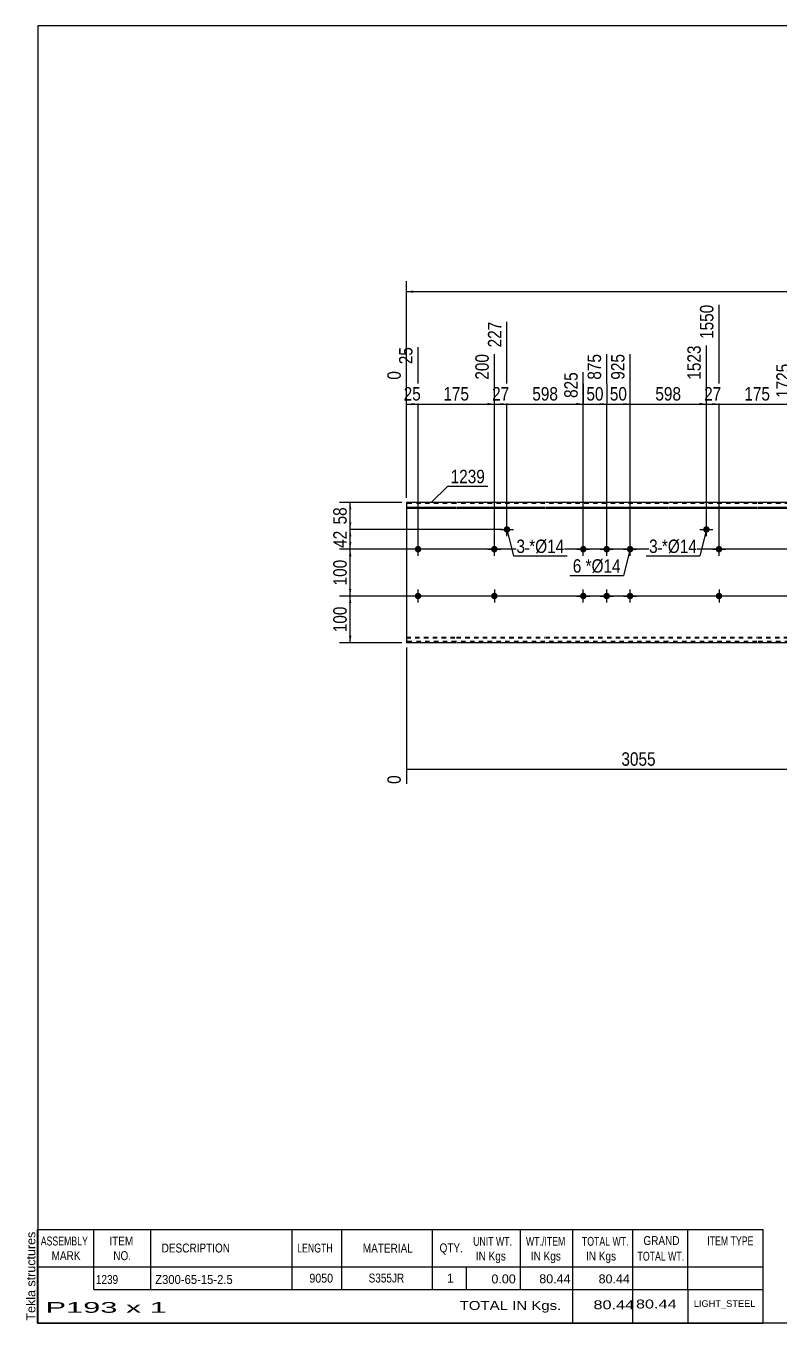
# Model space of a CAD drawing. Header units: millimetres. Extents: x -81 to 321, y -160 to 117.
# Drawn here: x -81.3 to 79.6, y -160.3 to 116.8 of the extents above; entities that cross this region are included whole.
import ezdxf

# ---------------------------------------------------------------- set-up
doc = ezdxf.new("R2010")
doc.units = ezdxf.units.MM
doc.linetypes.add('DXK_LINE_DOT1', pattern=[1.8814, 0.9407, -0.9407])
doc.styles.add('Arial', font='ARIAL.TTF', dxfattribs={"height": 0.2})
doc.styles.add('Arial Narrow', font='ARIALN.TTF', dxfattribs={"height": 0.2})

# ---------------------------------------------------------------- blocks, each defined once
blk = doc.blocks.new('Unknown-629085839-2049')
at = {"color": 5, "linetype": 'Continuous'}
for p, q in [((321.25, 116.75), (-78.75, 116.75)), ((-78.75, 116.75), (-78.75, -160.25)), ((321.25, -160.25), (321.25, 116.75)), ((-78.75, -160.25), (321.25, -160.25))]:
    blk.add_line(p, q, dxfattribs=at)
at = {"color": 174, "linetype": 'Continuous', "style": 'Arial'}
blk.add_text('Tekla structures', height=1.9102, rotation=90, dxfattribs=at).set_placement((-79.25, -159.75))
blk = doc.blocks.new('Bolt-629085839-1223 - 1203')
at = {"linetype": 'Continuous'}
blk.add_hatch(color=3, dxfattribs=at).paths.add_polyline_path([(19.49, -5, -1), (18.09, -5, -1)])
at = {"color": 3, "linetype": 'Continuous'}
for p, q in [((20.19, -5), (17.39, -5)), ((18.79, -3.6), (18.79, -6.4))]:
    blk.add_line(p, q, dxfattribs=at)
blk = doc.blocks.new('Part-629085839-1218 - 1203')
at = {"color": 2, "linetype": 'Continuous'}
for p, q in [((0, 15), (0, -15)), ((10.6, 15), (0, 15)), ((0, 13.94), (10.6, 13.94)), ((29.59, 15), (10.7, 15)), ((10.7, 13.94), (29.59, 13.94)), ((55.88, 15), (29.69, 15)), ((29.69, 13.94), (55.88, 13.94)), ((74.88, 15), (55.98, 15)), ((55.98, 13.94), (74.88, 13.94)), ((91.17, 15), (74.98, 15)), ((74.98, 13.94), (91.17, 13.94)), ((117.07, 15), (91.27, 15)), ((91.27, 13.94), (117.07, 13.94)), ((142.97, 15), (117.17, 15)), ((117.17, 13.94), (142.97, 13.94)), ((183.93, 15), (143.07, 15)), ((143.07, 13.94), (183.93, 13.94)), ((209.83, 15), (184.03, 15)), ((184.03, 13.94), (209.83, 13.94)), ((240.52, 15), (209.93, 15)), ((209.93, 13.94), (240.52, 13.94)), ((240.52, 15), (240.52, -15)), ((0, 13.76), (10.6, 13.76)), ((10.7, 13.76), (29.59, 13.76)), ((29.69, 13.76), (55.88, 13.76)), ((55.98, 13.76), (74.88, 13.76)), ((74.98, 13.76), (91.17, 13.76)), ((91.27, 13.76), (117.07, 13.76)), ((117.17, 13.76), (142.97, 13.76)), ((143.07, 13.76), (183.93, 13.76)), ((184.03, 13.76), (209.83, 13.76)), ((209.93, 13.76), (240.52, 13.76)), ((10.6, -15), (0, -15)), ((29.59, -15), (10.7, -15)), ((55.88, -15), (29.69, -15)), ((74.88, -15), (55.98, -15)), ((91.17, -15), (74.98, -15)), ((117.07, -15), (91.27, -15)), ((142.97, -15), (117.17, -15)), ((183.93, -15), (143.07, -15)), ((209.83, -15), (184.03, -15)), ((240.52, -15), (209.93, -15))]:
    blk.add_line(p, q, dxfattribs=at)
at = {"color": 7, "linetype": 'DXK_LINE_DOT1'}
for p, q in [((10.6, 14.75), (0, 14.75)), ((29.59, 14.75), (10.7, 14.75)), ((55.88, 14.75), (29.69, 14.75)), ((74.88, 14.75), (55.98, 14.75)), ((91.17, 14.75), (74.98, 14.75)), ((117.07, 14.75), (91.27, 14.75)), ((142.97, 14.75), (117.17, 14.75)), ((183.93, 14.75), (143.07, 14.75)), ((209.83, 14.75), (184.03, 14.75)), ((240.52, 14.75), (209.93, 14.75)), ((0, -13.76), (10.6, -13.76)), ((10.7, -13.76), (29.59, -13.76)), ((29.69, -13.76), (55.88, -13.76)), ((55.98, -13.76), (74.88, -13.76)), ((74.98, -13.76), (91.17, -13.76)), ((91.27, -13.76), (117.07, -13.76)), ((117.17, -13.76), (142.97, -13.76)), ((143.07, -13.76), (183.93, -13.76)), ((184.03, -13.76), (209.83, -13.76)), ((209.93, -13.76), (240.52, -13.76)), ((0, -13.94), (10.6, -13.94)), ((10.6, -14.75), (0, -14.75)), ((10.7, -13.94), (29.59, -13.94)), ((29.59, -14.75), (10.7, -14.75)), ((29.69, -13.94), (55.88, -13.94)), ((55.88, -14.75), (29.69, -14.75)), ((55.98, -13.94), (74.88, -13.94)), ((74.88, -14.75), (55.98, -14.75)), ((74.98, -13.94), (91.17, -13.94)), ((91.17, -14.75), (74.98, -14.75)), ((91.27, -13.94), (117.07, -13.94)), ((117.07, -14.75), (91.27, -14.75)), ((117.17, -13.94), (142.97, -13.94)), ((142.97, -14.75), (117.17, -14.75)), ((143.07, -13.94), (183.93, -13.94)), ((183.93, -14.75), (143.07, -14.75)), ((184.03, -13.94), (209.83, -13.94)), ((209.83, -14.75), (184.03, -14.75)), ((209.93, -13.94), (240.52, -13.94)), ((240.52, -14.75), (209.93, -14.75))]:
    blk.add_line(p, q, dxfattribs=at)
blk = doc.blocks.new('Bolt-629085839-1220 - 1203')
at = {"linetype": 'Continuous'}
for points in [[(37.09, 5, -1), (38.49, 5, -1)], [(42.09, 5, -1), (43.49, 5, -1)], [(47.09, 5, -1), (48.49, 5, -1)], [(37.09, -5, -1), (38.49, -5, -1)], [(42.09, -5, -1), (43.49, -5, -1)], [(47.09, -5, -1), (48.49, -5, -1)]]:
    blk.add_hatch(color=3, dxfattribs=at).paths.add_polyline_path(points)
at = {"color": 3, "linetype": 'Continuous'}
for p, q in [((37.79, 3.6), (37.79, 6.4)), ((42.79, 3.6), (42.79, 6.4)), ((47.79, 3.6), (47.79, 6.4)), ((36.39, 5), (39.19, 5)), ((41.39, 5), (44.19, 5)), ((46.39, 5), (49.19, 5)), ((36.39, -5), (39.19, -5)), ((37.79, -6.4), (37.79, -3.6)), ((41.39, -5), (44.19, -5)), ((42.79, -6.4), (42.79, -3.6)), ((46.39, -5), (49.19, -5)), ((47.79, -6.4), (47.79, -3.6))]:
    blk.add_line(p, q, dxfattribs=at)
blk = doc.blocks.new('Bolt-629085839-1221 - 1203')
at = {"linetype": 'Continuous'}
blk.add_hatch(color=3, dxfattribs=at).paths.add_polyline_path([(20.79, 9.21, -1), (22.19, 9.21, -1)])
at = {"color": 3, "linetype": 'Continuous'}
for p, q in [((20.09, 9.21), (22.89, 9.21)), ((21.49, 7.81), (21.49, 10.61))]:
    blk.add_line(p, q, dxfattribs=at)
blk = doc.blocks.new('Bolt-629085839-1222 - 1203')
at = {"linetype": 'Continuous'}
blk.add_hatch(color=3, dxfattribs=at).paths.add_polyline_path([(63.38, 9.21, -1), (64.78, 9.21, -1)])
at = {"color": 3, "linetype": 'Continuous'}
for p, q in [((62.68, 9.21), (65.48, 9.21)), ((64.08, 7.81), (64.08, 10.61))]:
    blk.add_line(p, q, dxfattribs=at)
blk = doc.blocks.new('Bolt-629085839-1224 - 1203')
at = {"linetype": 'Continuous'}
blk.add_hatch(color=3, dxfattribs=at).paths.add_polyline_path([(18.09, 5, -1), (19.49, 5, -1)])
at = {"color": 3, "linetype": 'Continuous'}
for p, q in [((18.79, 3.6), (18.79, 6.4)), ((17.39, 5), (20.19, 5))]:
    blk.add_line(p, q, dxfattribs=at)
blk = doc.blocks.new('Bolt-629085839-1225 - 1203')
at = {"linetype": 'Continuous'}
blk.add_hatch(color=3, dxfattribs=at).paths.add_polyline_path([(66.08, 5, -1), (67.48, 5, -1)])
at = {"color": 3, "linetype": 'Continuous'}
for p, q in [((66.78, 3.6), (66.78, 6.4)), ((65.38, 5), (68.18, 5))]:
    blk.add_line(p, q, dxfattribs=at)
blk = doc.blocks.new('Bolt-629085839-1226 - 1203')
at = {"linetype": 'Continuous'}
blk.add_hatch(color=3, dxfattribs=at).paths.add_polyline_path([(67.48, -5, -1), (66.08, -5, -1)])
at = {"color": 3, "linetype": 'Continuous'}
for p, q in [((68.18, -5), (65.38, -5)), ((66.78, -3.6), (66.78, -6.4))]:
    blk.add_line(p, q, dxfattribs=at)
blk = doc.blocks.new('Bolt-629085839-1227 - 1203')
at = {"linetype": 'Continuous'}
for points in [[(1.8, 5, -1), (3.2, 5, -1)], [(82.38, 5, -1), (83.78, 5, -1)]]:
    blk.add_hatch(color=3, dxfattribs=at).paths.add_polyline_path(points)
at = {"color": 3, "linetype": 'Continuous'}
for p, q in [((2.5, 3.6), (2.5, 6.4)), ((83.08, 3.6), (83.08, 6.4)), ((3.9, 5), (1.1, 5)), ((84.48, 5), (81.68, 5))]:
    blk.add_line(p, q, dxfattribs=at)
blk = doc.blocks.new('Bolt-629085839-1228 - 1203')
at = {"linetype": 'Continuous'}
for points in [[(1.8, -5, -1), (3.2, -5, -1)], [(82.38, -5, -1), (83.78, -5, -1)]]:
    blk.add_hatch(color=3, dxfattribs=at).paths.add_polyline_path(points)
at = {"color": 3, "linetype": 'Continuous'}
for p, q in [((3.9, -5), (1.1, -5)), ((2.5, -6.4), (2.5, -3.6)), ((84.48, -5), (81.68, -5)), ((83.08, -6.4), (83.08, -3.6))]:
    blk.add_line(p, q, dxfattribs=at)
blk = doc.blocks.new('StraightDimension-629085839-1336 - 1203')
at = {"linetype": 'Continuous'}
blk.add_hatch(color=7, dxfattribs=at).paths.add_polyline_path([(46.29, 36.25), (47.79, 36), (46.29, 35.75)])
at = {"color": 7, "linetype": 'Continuous'}
for p, q in [((42.79, 6), (42.79, 46.68)), ((47.79, 6), (47.79, 46.68)), ((42.79, 36), (47.79, 36))]:
    blk.add_line(p, q, dxfattribs=at)
at = {"color": 0}
blk.add_wipeout([(47.72, 36.15), (47.72, 40.35), (42.86, 40.35), (42.86, 36.15)], dxfattribs=at)
at = {"color": 0, "linetype": 'Continuous'}
blk.add_wipeout([(47.19, 47.28), (42.99, 47.28), (42.99, 40.6), (47.19, 40.6)], dxfattribs=at)
at = {"color": 3, "linetype": 'Continuous', "style": 'Arial Narrow'}
blk.add_text('925', height=2.863, rotation=90.0002, dxfattribs=at).set_placement((46.59, 41.2))
at = {"color": 3, "style": 'Arial Narrow'}
blk.add_text('50', height=2.863, dxfattribs=at).set_placement((43.46, 36.75))
blk = doc.blocks.new('StraightDimension-629085839-1333 - 1203')
at = {"linetype": 'Continuous'}
blk.add_hatch(color=7, dxfattribs=at).paths.add_polyline_path([(81.58, 36.25), (83.08, 36), (81.58, 35.75)])
at = {"color": 7, "linetype": 'Continuous'}
for p, q in [((66.78, 6), (66.78, 57.21)), ((83.08, 6), (83.08, 44.61)), ((66.78, 36), (83.08, 36))]:
    blk.add_line(p, q, dxfattribs=at)
at = {"color": 0}
blk.add_wipeout([(78.27, 36.15), (78.27, 40.35), (71.59, 40.35), (71.59, 36.15)], dxfattribs=at)
at = {"color": 0, "linetype": 'Continuous'}
blk.add_wipeout([(82.48, 45.21), (78.28, 45.21), (78.28, 36.7), (82.48, 36.7)], dxfattribs=at)
at = {"color": 3, "linetype": 'Continuous', "style": 'Arial Narrow'}
blk.add_text('1725', height=2.863, rotation=90.0002, dxfattribs=at).set_placement((81.88, 37.3))
at = {"color": 3, "style": 'Arial Narrow'}
blk.add_text('175', height=2.863, dxfattribs=at).set_placement((72.19, 36.75))
blk = doc.blocks.new('StraightDimension-629085839-1337 - 1203')
at = {"linetype": 'Continuous'}
blk.add_hatch(color=7, dxfattribs=at).paths.add_polyline_path([(41.29, 36.25), (42.79, 36), (41.29, 35.75)])
at = {"color": 7, "linetype": 'Continuous'}
for p, q in [((42.79, 6), (42.79, 46.68)), ((37.79, 6), (37.79, 42.78)), ((37.79, 36), (42.79, 36))]:
    blk.add_line(p, q, dxfattribs=at)
at = {"color": 0}
blk.add_wipeout([(42.72, 36.15), (42.72, 40.35), (37.86, 40.35), (37.86, 36.15)], dxfattribs=at)
at = {"color": 0, "linetype": 'Continuous'}
blk.add_wipeout([(42.19, 47.28), (37.99, 47.28), (37.99, 40.6), (42.19, 40.6)], dxfattribs=at)
at = {"color": 3, "linetype": 'Continuous', "style": 'Arial Narrow'}
blk.add_text('875', height=2.863, rotation=90.0002, dxfattribs=at).set_placement((41.59, 41.2))
at = {"color": 3, "style": 'Arial Narrow'}
blk.add_text('50', height=2.863, dxfattribs=at).set_placement((38.46, 36.75))
blk = doc.blocks.new('StraightDimension-629085839-1338 - 1203')
at = {"linetype": 'Continuous'}
blk.add_hatch(color=7, dxfattribs=at).paths.add_polyline_path([(36.29, 36.25), (37.79, 36), (36.29, 35.75)])
at = {"color": 7, "linetype": 'Continuous'}
for p, q in [((21.49, 10.21), (21.49, 53.58)), ((37.79, 6), (37.79, 42.78)), ((21.49, 36), (37.79, 36))]:
    blk.add_line(p, q, dxfattribs=at)
at = {"color": 0}
blk.add_wipeout([(32.98, 36.15), (32.98, 40.35), (26.3, 40.35), (26.3, 36.15)], dxfattribs=at)
at = {"color": 0, "linetype": 'Continuous'}
blk.add_wipeout([(37.19, 43.38), (32.99, 43.38), (32.99, 36.7), (37.19, 36.7)], dxfattribs=at)
at = {"color": 3, "linetype": 'Continuous', "style": 'Arial Narrow'}
blk.add_text('825', height=2.863, rotation=90.0002, dxfattribs=at).set_placement((36.59, 37.3))
at = {"color": 3, "style": 'Arial Narrow'}
blk.add_text('598', height=2.863, dxfattribs=at).set_placement((26.9, 36.75))
blk = doc.blocks.new('StraightDimension-629085839-1339 - 1203')
at = {"linetype": 'Continuous'}
blk.add_hatch(color=7, dxfattribs=at).paths.add_polyline_path([(19.99, 36.25), (21.49, 36), (19.99, 35.75)])
at = {"color": 7, "linetype": 'Continuous'}
for p, q in [((21.49, 10.21), (21.49, 53.58)), ((18.79, 6), (18.79, 46.68)), ((18.79, 36), (21.49, 36))]:
    blk.add_line(p, q, dxfattribs=at)
at = {"color": 0, "linetype": 'Continuous'}
blk.add_wipeout([(20.89, 54.18), (16.69, 54.18), (16.69, 47.5), (20.89, 47.5)], dxfattribs=at)
at = {"color": 0}
blk.add_wipeout([(22.57, 36.15), (22.57, 40.35), (17.72, 40.35), (17.72, 36.15)], dxfattribs=at)
at = {"color": 3, "linetype": 'Continuous', "style": 'Arial Narrow'}
blk.add_text('227', height=2.863, rotation=90.0002, dxfattribs=at).set_placement((20.29, 48.1))
at = {"color": 3, "style": 'Arial Narrow'}
blk.add_text('27', height=2.863, dxfattribs=at).set_placement((18.32, 36.75))
blk = doc.blocks.new('StraightDimension-629085839-1340 - 1203')
at = {"linetype": 'Continuous'}
blk.add_hatch(color=7, dxfattribs=at).paths.add_polyline_path([(17.29, 36.25), (18.79, 36), (17.29, 35.75)])
at = {"color": 7, "linetype": 'Continuous'}
for p, q in [((2.5, 6), (2.5, 48.16)), ((18.79, 6), (18.79, 46.68)), ((2.5, 36), (18.79, 36))]:
    blk.add_line(p, q, dxfattribs=at)
at = {"color": 0}
blk.add_wipeout([(13.99, 36.15), (13.99, 40.35), (7.3, 40.35), (7.3, 36.15)], dxfattribs=at)
at = {"color": 0, "linetype": 'Continuous'}
blk.add_wipeout([(18.19, 47.28), (13.99, 47.28), (13.99, 40.6), (18.19, 40.6)], dxfattribs=at)
at = {"color": 3, "linetype": 'Continuous', "style": 'Arial Narrow'}
blk.add_text('200', height=2.863, rotation=90.0002, dxfattribs=at).set_placement((17.59, 41.2))
at = {"color": 3, "style": 'Arial Narrow'}
blk.add_text('175', height=2.863, dxfattribs=at).set_placement((7.9, 36.75))
blk = doc.blocks.new('StraightDimension-629085839-1341 - 1203')
at = {"linetype": 'Continuous'}
blk.add_hatch(color=7, dxfattribs=at).paths.add_polyline_path([(1, 36.25), (2.5, 36), (1, 35.75)])
at = {"color": 7, "linetype": 'Continuous'}
for p, q in [((2.5, 6), (2.5, 48.16)), ((0, 16), (0, 43.03)), ((0, 36), (2.5, 36))]:
    blk.add_line(p, q, dxfattribs=at)
at = {"color": 0, "linetype": 'Continuous'}
blk.add_wipeout([(1.9, 48.76), (-2.3, 48.76), (-2.3, 43.9), (1.9, 43.9)], dxfattribs=at)
at = {"color": 0}
blk.add_wipeout([(3.68, 36.15), (3.68, 40.35), (-1.18, 40.35), (-1.18, 36.15)], dxfattribs=at)
at = {"color": 0, "linetype": 'Continuous'}
blk.add_wipeout([(-0.6, 43.63), (-4.8, 43.63), (-4.8, 40.6), (-0.6, 40.6)], dxfattribs=at)
at = {"color": 3, "linetype": 'Continuous', "style": 'Arial Narrow'}
for s, height, p in [('25', 2.863, (1.3, 44.5)), ('0', 2.86, (-1.2, 41.2))]:
    blk.add_text(s, height=height, rotation=90.0002, dxfattribs=at).set_placement(p)
at = {"color": 3, "style": 'Arial Narrow'}
blk.add_text('25', height=2.863, dxfattribs=at).set_placement((-0.58, 36.75))
blk = doc.blocks.new('StraightDimension-629085839-1334 - 1203')
at = {"linetype": 'Continuous'}
blk.add_hatch(color=7, dxfattribs=at).paths.add_polyline_path([(65.28, 36.25), (66.78, 36), (65.28, 35.75)])
at = {"color": 7, "linetype": 'Continuous'}
for p, q in [((66.78, 6), (66.78, 57.21)), ((64.08, 10.21), (64.08, 48.51)), ((64.08, 36), (66.78, 36))]:
    blk.add_line(p, q, dxfattribs=at)
at = {"color": 0, "linetype": 'Continuous'}
blk.add_wipeout([(66.18, 57.81), (61.98, 57.81), (61.98, 49.3), (66.18, 49.3)], dxfattribs=at)
at = {"color": 0}
blk.add_wipeout([(67.86, 36.15), (67.86, 40.35), (63, 40.35), (63, 36.15)], dxfattribs=at)
at = {"color": 3, "linetype": 'Continuous', "style": 'Arial Narrow'}
blk.add_text('1550', height=2.863, rotation=90.0002, dxfattribs=at).set_placement((65.58, 49.9))
at = {"color": 3, "style": 'Arial Narrow'}
blk.add_text('27', height=2.863, dxfattribs=at).set_placement((63.6, 36.75))
blk = doc.blocks.new('StraightDimension-629085839-1288 - 1203')
at = {"linetype": 'Continuous'}
blk.add_hatch(color=7, dxfattribs=at).paths.add_polyline_path([(97.67, -41.75), (99.17, -42), (97.67, -42.25)])
at = {"color": 7, "linetype": 'Continuous'}
for p, q in [((99.17, -6), (99.17, -50.61)), ((0, -16), (0, -45.13)), ((0, -42), (99.17, -42))]:
    blk.add_line(p, q, dxfattribs=at)
at = {"color": 0}
blk.add_wipeout([(53.84, -41.85), (53.84, -37.65), (45.33, -37.65), (45.33, -41.85)], dxfattribs=at)
at = {"color": 0, "linetype": 'Continuous'}
for points in [[(-0.6, -42.7), (-4.8, -42.7), (-4.8, -45.73), (-0.6, -45.73)], [(98.57, -42.7), (94.37, -42.7), (94.37, -51.21), (98.57, -51.21)]]:
    blk.add_wipeout(points, dxfattribs=at)
at = {"color": 3, "style": 'Arial Narrow'}
blk.add_text('3055', height=2.863, dxfattribs=at).set_placement((45.93, -41.25))
at = {"color": 3, "linetype": 'Continuous', "style": 'Arial Narrow'}
for s, height, p in [('0', 2.86, (-1.2, -45.13)), ('3055', 2.863, (97.97, -50.61))]:
    blk.add_text(s, height=height, rotation=90.0002, dxfattribs=at).set_placement(p)
blk = doc.blocks.new('StraightDimension-629085839-1335 - 1203')
at = {"linetype": 'Continuous'}
blk.add_hatch(color=7, dxfattribs=at).paths.add_polyline_path([(62.58, 36.25), (64.08, 36), (62.58, 35.75)])
at = {"color": 7, "linetype": 'Continuous'}
for p, q in [((64.08, 10.21), (64.08, 48.51)), ((47.79, 6), (47.79, 46.68)), ((47.79, 36), (64.08, 36))]:
    blk.add_line(p, q, dxfattribs=at)
at = {"color": 0}
blk.add_wipeout([(59.28, 36.15), (59.28, 40.35), (52.59, 40.35), (52.59, 36.15)], dxfattribs=at)
at = {"color": 0, "linetype": 'Continuous'}
blk.add_wipeout([(63.48, 49.11), (59.28, 49.11), (59.28, 40.6), (63.48, 40.6)], dxfattribs=at)
at = {"color": 3, "linetype": 'Continuous', "style": 'Arial Narrow'}
blk.add_text('1523', height=2.863, rotation=90.0002, dxfattribs=at).set_placement((62.88, 41.2))
at = {"color": 3, "style": 'Arial Narrow'}
blk.add_text('598', height=2.863, dxfattribs=at).set_placement((53.19, 36.75))
blk = doc.blocks.new('StraightDimension-629085839-1380 - 1203')
at = {"linetype": 'Continuous'}
for points in [[(-12.25, 13.5), (-12, 15), (-11.75, 13.5)], [(-11.75, 10.71), (-12, 9.21), (-12.25, 10.71)]]:
    blk.add_hatch(color=7, dxfattribs=at).paths.add_polyline_path(points)
at = {"color": 7, "linetype": 'Continuous'}
for p, q in [((-1, 15), (-14.25, 15)), ((-12, 9.21), (-12, 15)), ((20.49, 9.21), (-14.25, 9.21))]:
    blk.add_line(p, q, dxfattribs=at)
at = {"color": 0}
blk.add_wipeout([(-12.15, 14.53), (-16.35, 14.53), (-16.35, 9.68), (-12.15, 9.68)], dxfattribs=at)
at = {"color": 3, "style": 'Arial Narrow'}
blk.add_text('58', height=2.863, rotation=90.0002, dxfattribs=at).set_placement((-12.75, 10.28))
blk = doc.blocks.new('StraightDimension-629085839-1381 - 1203')
at = {"linetype": 'Continuous'}
for points in [[(-12.25, 7.71), (-12, 9.21), (-11.75, 7.71)], [(-11.75, 6.5), (-12, 5), (-12.25, 6.5)]]:
    blk.add_hatch(color=7, dxfattribs=at).paths.add_polyline_path(points)
at = {"color": 7, "linetype": 'Continuous'}
for p, q in [((20.49, 9.21), (-14.25, 9.21)), ((-12, 5), (-12, 9.21)), ((217.02, 5), (-14.25, 5))]:
    blk.add_line(p, q, dxfattribs=at)
at = {"color": 0}
blk.add_wipeout([(-12.15, 9.53), (-16.35, 9.53), (-16.35, 4.68), (-12.15, 4.68)], dxfattribs=at)
at = {"color": 3, "style": 'Arial Narrow'}
blk.add_text('42', height=2.863, rotation=90.0002, dxfattribs=at).set_placement((-12.75, 5.28))
blk = doc.blocks.new('StraightDimension-629085839-1382 - 1203')
at = {"linetype": 'Continuous'}
for points in [[(-12.25, 3.5), (-12, 5), (-11.75, 3.5)], [(-11.75, -3.5), (-12, -5), (-12.25, -3.5)]]:
    blk.add_hatch(color=7, dxfattribs=at).paths.add_polyline_path(points)
at = {"color": 7, "linetype": 'Continuous'}
for p, q in [((217.02, 5), (-14.25, 5)), ((-12, -5), (-12, 5)), ((217.02, -5), (-14.25, -5))]:
    blk.add_line(p, q, dxfattribs=at)
at = {"color": 0}
blk.add_wipeout([(-12.15, 3.34), (-16.35, 3.34), (-16.35, -3.34), (-12.15, -3.34)], dxfattribs=at)
at = {"color": 3, "style": 'Arial Narrow'}
blk.add_text('100', height=2.863, rotation=90.0002, dxfattribs=at).set_placement((-12.75, -2.74))
blk = doc.blocks.new('StraightDimension-629085839-1383 - 1203')
at = {"linetype": 'Continuous'}
for points in [[(-12.25, -6.5), (-12, -5), (-11.75, -6.5)], [(-11.75, -13.5), (-12, -15), (-12.25, -13.5)]]:
    blk.add_hatch(color=7, dxfattribs=at).paths.add_polyline_path(points)
at = {"color": 7, "linetype": 'Continuous'}
for p, q in [((217.02, -5), (-14.25, -5)), ((-12, -15), (-12, -5)), ((-1, -15), (-14.25, -15))]:
    blk.add_line(p, q, dxfattribs=at)
at = {"color": 0}
blk.add_wipeout([(-12.15, -6.66), (-16.35, -6.66), (-16.35, -13.34), (-12.15, -13.34)], dxfattribs=at)
at = {"color": 3, "style": 'Arial Narrow'}
blk.add_text('100', height=2.863, rotation=90.0002, dxfattribs=at).set_placement((-12.75, -12.74))
blk = doc.blocks.new('StraightDimension-629085839-1428 - 1203')
at = {"linetype": 'Continuous'}
for points in [[(1.5, 59.75), (0, 60), (1.5, 60.25)], [(239.02, 60.25), (240.52, 60), (239.02, 59.75)]]:
    blk.add_hatch(color=7, dxfattribs=at).paths.add_polyline_path(points)
at = {"color": 7, "linetype": 'Continuous'}
for p, q in [((0, 16), (0, 62.25)), ((240.52, 16), (240.52, 62.25)), ((0, 60), (240.52, 60))]:
    blk.add_line(p, q, dxfattribs=at)
at = {"color": 0}
blk.add_wipeout([(124.52, 60.15), (124.52, 64.35), (116, 64.35), (116, 60.15)], dxfattribs=at)
at = {"color": 3, "style": 'Arial Narrow'}
blk.add_text('9050', height=2.863, dxfattribs=at).set_placement((116.6, 60.75))
blk = doc.blocks.new('CBS_BOM-629085839-2117')
at = {"color": 7, "linetype": 'Continuous'}
for p, q in [((-78.78, -148.28), (-78.78, -140.28)), ((-78.78, -140.28), (76.14, -140.28)), ((-66.78, -148.28), (-66.78, -140.28)), ((-54.59, -148.28), (-54.59, -140.28)), ((-24.43, -148.28), (-24.43, -140.28)), ((-13.75, -148.28), (-13.75, -140.28)), ((5.57, -148.28), (5.57, -140.28)), ((24.37, -148.28), (24.37, -140.28)), ((35.58, -148.28), (35.58, -140.28)), ((48.37, -148.28), (48.37, -140.28)), ((60.12, -148.28), (60.12, -140.28)), ((76.14, -140.29), (76.14, -148.27)), ((-78.78, -148.28), (76.14, -148.28)), ((-78.78, -153.08), (-78.78, -148.28)), ((-66.78, -153.08), (-66.78, -148.28)), ((-54.59, -153.08), (-54.59, -148.28)), ((-24.43, -153.08), (-24.43, -148.28)), ((-13.75, -153.08), (-13.75, -148.28)), ((5.57, -153.08), (5.57, -148.28)), ((12.83, -153.08), (12.83, -148.28)), ((24.37, -153.08), (24.37, -148.28)), ((35.58, -153.08), (35.58, -148.28)), ((48.37, -153.08), (48.37, -148.28)), ((60.14, -153.08), (60.14, -148.28)), ((76.14, -148.28), (76.14, -153.08)), ((-78.78, -160.28), (-78.78, -153.1)), ((-66.78, -153.08), (76.14, -153.08)), ((35.58, -160.28), (35.58, -153.1)), ((48.37, -160.28), (48.37, -153.1)), ((60.18, -160.28), (60.18, -153.1)), ((76.14, -153.08), (76.14, -160.28)), ((-78.78, -160.28), (76.14, -160.28))]:
    blk.add_line(p, q, dxfattribs=at)
at = {"color": 3, "linetype": 'Continuous', "style": 'Arial'}
for s, height, width, p in [('ASSEMBLY', 1.91, 0.7, (-78.1, -143.71)), ('ITEM', 1.91, 0.8, (-63.45, -143.71)), ('DESCRIPTION', 1.9102, 0.8, (-52.27, -145.21)), ('LENGTH', 1.91, 0.7, (-23.32, -145.21)), ('MATERIAL', 1.91, 0.8, (-9.3, -145.26)), ('QTY.', 1.91, 0.8, (7.09, -145.18)), ('UNIT WT.', 1.91, 0.7, (14.26, -143.78)), ('WT./ITEM', 1.91, 0.7, (25.55, -143.78)), ('TOTAL WT.', 1.91, 0.7, (37.49, -143.78)), ('GRAND', 1.91, 0.8, (50.64, -143.62)), ('ITEM TYPE', 1.91, 0.7, (64.28, -143.7)), ('MARK', 1.91, 0.8, (-75.78, -146.84)), ('NO.', 1.91, 0.8, (-62.6, -146.84)), ('IN Kgs', 1.91, 0.8, (14.84, -146.92)), ('IN Kgs', 1.91, 0.8, (26.59, -146.92)), ('IN Kgs', 1.91, 0.8, (38.38, -146.92)), ('TOTAL WT.', 1.91, 0.7, (49.38, -146.96))]:
    blk.add_text(s, height=height, dxfattribs=dict(at, width=width)).set_placement(p)
at = {"color": 7, "linetype": 'Continuous', "style": 'Arial'}
for s, height, width, p in [('1239', 1.91, 0.8, (-66.32, -151.93)), ('Z300-65-15-2.5', 1.9102, 0.9, (-53.65, -151.93)), ('9050', 1.91, 0.85, (-20.71, -151.65)), ('S355JR', 1.91, 0.8, (-8.06, -151.62))]:
    blk.add_text(s, height=height, dxfattribs=dict(at, width=width)).set_placement(p)
for s, p in [('1', (8.66, -151.62)), ('0.00', (18.17, -151.81)), ('80.44', (28.39, -151.78)), ('80.44', (41.06, -151.81))]:
    blk.add_text(s, height=1.91, dxfattribs=at).set_placement(p)
at = {"color": 6, "linetype": 'Continuous', "style": 'Arial'}
for s, height, width, p in [('P193 x 1', 2.292, 2.05, (-77.06, -158.09)), ('TOTAL IN Kgs.', 1.9102, 1.2, (11.38, -157.48)), ('80.44', 1.91, 1.3, (39.97, -157.33)), ('80.44', 1.91, 1.3, (49.04, -157.17))]:
    blk.add_text(s, height=height, dxfattribs=dict(at, width=width)).set_placement(p)
blk.add_text('LIGHT_STEEL', height=1.4135, dxfattribs=at).set_placement((61.39, -156.83))
blk = doc.blocks.new('Mark-629085839-1431 - 1203')
at = {"color": 0}
blk.add_wipeout([(16.77, 19.09), (16.77, 22.09), (9.46, 22.09), (9.46, 19.09)], dxfattribs=at)
blk.add_wipeout([(16.77, 19.09), (16.77, 22.09), (9.46, 22.09), (9.46, 19.09)], dxfattribs=at)
at = {"color": 7, "linetype": 'Continuous'}
for p, q in [((5.32, 14.95), (8.86, 18.49)), ((8.86, 18.49), (17.37, 18.49))]:
    blk.add_line(p, q, dxfattribs=at)
at = {"color": 3, "style": 'Arial Narrow'}
blk.add_text('1239', height=2.863, dxfattribs=at).set_placement((9.46, 19.09))
blk = doc.blocks.new('MarkSet-629085839-1443 - 1203')
at = {"color": 0}
blk.add_wipeout([(25.34, 4.19), (25.34, 7.19), (23.51, 7.19), (23.51, 4.19)], dxfattribs=at)
blk.add_wipeout([(25.34, 4.19), (25.34, 7.19), (23.51, 7.19), (23.51, 4.19)], dxfattribs=at)
at = {"color": 7, "linetype": 'Continuous'}
blk.add_line((21.49, 9.21), (22.91, 3.59), dxfattribs=at)
at = {"color": 0}
blk.add_wipeout([(27.51, 4.19), (27.51, 7.19), (26.24, 7.19), (26.24, 4.19)], dxfattribs=at)
blk.add_wipeout([(27.51, 4.19), (27.51, 7.19), (26.24, 7.19), (26.24, 4.19)], dxfattribs=at)
at = {"color": 3, "style": 'Arial Narrow'}
blk.add_text('3', height=2.86, dxfattribs=at).set_placement((23.51, 4.19))
at = {"color": 0}
blk.add_wipeout([(33.73, 4.19), (33.73, 7.19), (27.51, 7.19), (27.51, 4.19)], dxfattribs=at)
blk.add_wipeout([(33.73, 4.19), (33.73, 7.19), (27.51, 7.19), (27.51, 4.19)], dxfattribs=at)
at = {"color": 7, "linetype": 'Continuous'}
blk.add_line((22.91, 3.59), (34.33, 3.59), dxfattribs=at)
at = {"color": 3, "style": 'Arial Narrow'}
for s, height, p in [('*', 2.86, (26.24, 4.19)), ('Ø14', 2.863, (27.51, 4.19))]:
    blk.add_text(s, height=height, dxfattribs=at).set_placement(p)
blk = doc.blocks.new('MarkSet-629085839-1450 - 1203')
at = {"color": 0}
blk.add_wipeout([(53.68, 4.19), (53.68, 7.19), (51.85, 7.19), (51.85, 4.19)], dxfattribs=at)
blk.add_wipeout([(53.68, 4.19), (53.68, 7.19), (51.85, 7.19), (51.85, 4.19)], dxfattribs=at)
blk.add_wipeout([(55.85, 4.19), (55.85, 7.19), (54.58, 7.19), (54.58, 4.19)], dxfattribs=at)
blk.add_wipeout([(55.85, 4.19), (55.85, 7.19), (54.58, 7.19), (54.58, 4.19)], dxfattribs=at)
at = {"color": 3, "style": 'Arial Narrow'}
blk.add_text('3', height=2.86, dxfattribs=at).set_placement((51.85, 4.19))
at = {"color": 0}
blk.add_wipeout([(62.07, 4.19), (62.07, 7.19), (55.85, 7.19), (55.85, 4.19)], dxfattribs=at)
blk.add_wipeout([(62.07, 4.19), (62.07, 7.19), (55.85, 7.19), (55.85, 4.19)], dxfattribs=at)
at = {"color": 7, "linetype": 'Continuous'}
for p in [(64.08, 9.21), (51.25, 3.59)]:
    blk.add_line(p, (62.67, 3.59), dxfattribs=at)
at = {"color": 3, "style": 'Arial Narrow'}
for s, height, p in [('*', 2.86, (54.58, 4.19)), ('Ø14', 2.863, (55.85, 4.19))]:
    blk.add_text(s, height=height, dxfattribs=at).set_placement(p)
blk = doc.blocks.new('Mark-629085839-1465 - 1203')
at = {"color": 0}
blk.add_wipeout([(37.38, -0.01), (37.38, 2.99), (35.55, 2.99), (35.55, -0.01)], dxfattribs=at)
blk.add_wipeout([(37.38, -0.01), (37.38, 2.99), (35.55, 2.99), (35.55, -0.01)], dxfattribs=at)
blk.add_wipeout([(39.56, -0.01), (39.56, 2.99), (38.28, 2.99), (38.28, -0.01)], dxfattribs=at)
blk.add_wipeout([(39.56, -0.01), (39.56, 2.99), (38.28, 2.99), (38.28, -0.01)], dxfattribs=at)
at = {"color": 3, "style": 'Arial Narrow'}
blk.add_text('6', height=2.86, dxfattribs=at).set_placement((35.55, -0.01))
at = {"color": 0}
blk.add_wipeout([(45.77, -0.01), (45.77, 2.99), (39.56, 2.99), (39.56, -0.01)], dxfattribs=at)
blk.add_wipeout([(45.77, -0.01), (45.77, 2.99), (39.56, 2.99), (39.56, -0.01)], dxfattribs=at)
at = {"color": 7, "linetype": 'Continuous'}
for p in [(47.79, 5), (34.95, -0.61)]:
    blk.add_line(p, (46.37, -0.61), dxfattribs=at)
at = {"color": 3, "style": 'Arial Narrow'}
for s, height, p in [('*', 2.86, (38.28, -0.01)), ('Ø14', 2.863, (39.56, -0.01))]:
    blk.add_text(s, height=height, dxfattribs=at).set_placement(p)

msp = doc.modelspace()

# ---------------------------------------------------------------- block references
for name in ['Unknown-629085839-2049', 'Part-629085839-1218 - 1203', 'Bolt-629085839-1221 - 1203', 'Bolt-629085839-1222 - 1203', 'Bolt-629085839-1227 - 1203', 'Bolt-629085839-1224 - 1203', 'Bolt-629085839-1220 - 1203', 'Bolt-629085839-1225 - 1203', 'Bolt-629085839-1228 - 1203', 'Bolt-629085839-1223 - 1203', 'Bolt-629085839-1226 - 1203', 'CBS_BOM-629085839-2117']:
    msp.add_blockref(name, (0, 0))

# ---------------------------------------------------------------- next in the draw order: block references
for name in ['StraightDimension-629085839-1333 - 1203', 'StraightDimension-629085839-1336 - 1203', 'StraightDimension-629085839-1288 - 1203']:
    msp.add_blockref(name, (0, 0))

# ---------------------------------------------------------------- next in the draw order: block references
for name in ['StraightDimension-629085839-1334 - 1203', 'StraightDimension-629085839-1337 - 1203']:
    msp.add_blockref(name, (0, 0))

# ---------------------------------------------------------------- next in the draw order: block references
for name in ['StraightDimension-629085839-1338 - 1203', 'StraightDimension-629085839-1335 - 1203']:
    msp.add_blockref(name, (0, 0))

# ---------------------------------------------------------------- next in the draw order: block references
msp.add_blockref('StraightDimension-629085839-1339 - 1203', (0, 0))

# ---------------------------------------------------------------- next in the draw order: block references
msp.add_blockref('StraightDimension-629085839-1340 - 1203', (0, 0))

# ---------------------------------------------------------------- next in the draw order: block references
msp.add_blockref('StraightDimension-629085839-1341 - 1203', (0, 0))

# ---------------------------------------------------------------- next in the draw order: block references
msp.add_blockref('StraightDimension-629085839-1380 - 1203', (0, 0))

# ---------------------------------------------------------------- next in the draw order: block references
for name in ['StraightDimension-629085839-1428 - 1203', 'StraightDimension-629085839-1381 - 1203']:
    msp.add_blockref(name, (0, 0))

# ---------------------------------------------------------------- next in the draw order: block references
for name in ['Mark-629085839-1431 - 1203', 'StraightDimension-629085839-1382 - 1203']:
    msp.add_blockref(name, (0, 0))

# ---------------------------------------------------------------- next in the draw order: block references
for name in ['MarkSet-629085839-1443 - 1203', 'MarkSet-629085839-1450 - 1203', 'StraightDimension-629085839-1383 - 1203']:
    msp.add_blockref(name, (0, 0))

# ---------------------------------------------------------------- next in the draw order: block references
msp.add_blockref('Mark-629085839-1465 - 1203', (0, 0))

doc.saveas('drawing.dxf')
